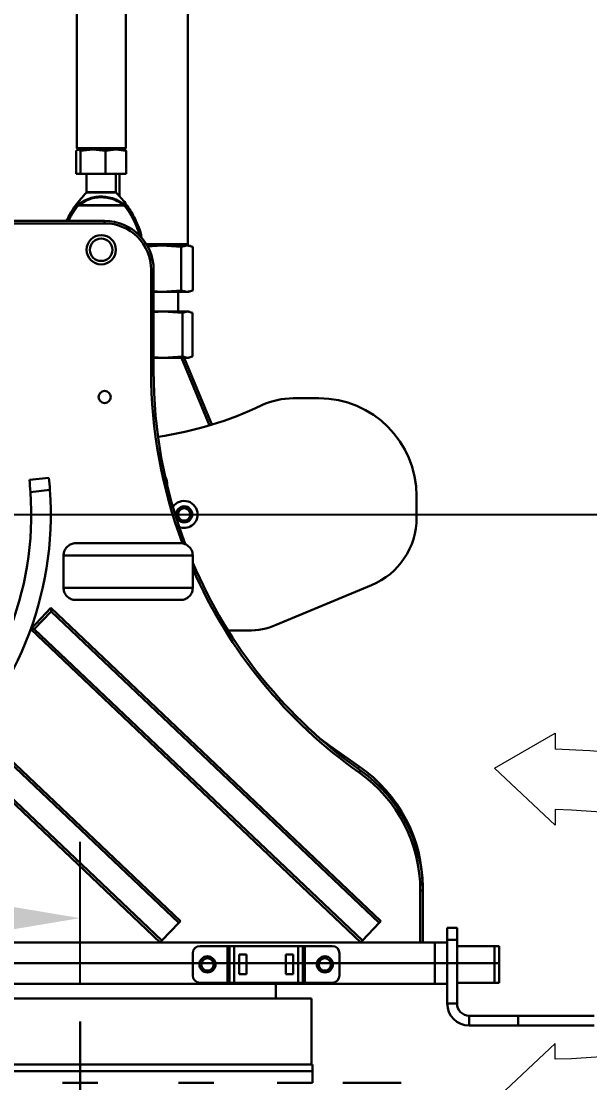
# Model space of a CAD drawing. Header units: millimetres. Extents: x 8 to 22425, y -1213 to 4973.
# Drawn here: x 2458.1 to 2690.5, y 3232.4 to 3666.4 of the extents above; entities that cross this region are included whole.
import ezdxf

# ---------------------------------------------------------------- set-up
doc = ezdxf.new("R2010")
doc.units = ezdxf.units.MM
doc.header["$PDSIZE"] = -1
doc.linetypes.add('CENTERX2', pattern=[20.32, 12.7, -2.54, 2.54, -2.54])
doc.layers.add('中心线层', color=1, linetype='CENTERX2')
doc.layers.add('文字层', color=7, linetype='Continuous', lineweight=25)
doc.styles.get("Standard").update_dxf_attribs({"font": 'hyswlongfangsong.ttf'})
doc.dimstyles.new('ISO-25', dxfattribs={"dimscale": 25, "dimtxt": 3.5, "dimasz": 1.6, "dimexe": 1.25, "dimexo": 0.625, "dimtad": 1, "dimdec": 0, "dimzin": 9, "dimdsep": 46, "dimtxsty": 'Standard', "dimcen": 2.5, "dimadec": 0, "dimazin": 2, "dimtfac": 1, "dimtdec": 0, "dimtofl": 0, "dimtmove": 0, "dimatfit": 3, "dimfxl": 1, "dimarcsym": 0})

# ---------------------------------------------------------------- blocks, each defined once
blk = doc.blocks.new('*D106')
at = {"color": 0, "lineweight": -2, "transparency": 16777216}
for p, q in [((2347.87, 4204.78), (3099.95, 4204.78)), ((3068.7, 4164.78), (3068.7, 3504.78)), ((2347.87, 3464.78), (3099.95, 3464.78))]:
    blk.add_line(p, q, dxfattribs=at)
at = {"color": 0, "transparency": 16777216}
for points in [[(3062.04, 4164.78), (3075.37, 4164.78), (3068.7, 4204.78)], [(3062.04, 3504.78), (3075.37, 3504.78), (3068.7, 3464.78)]]:
    blk.add_solid(points, dxfattribs=at)
at = {"layer": 'Defpoints', "color": 0, "transparency": 16777216}
for p in [(2332.24, 4204.78), (2332.24, 3464.78), (3068.7, 3464.78)]:
    blk.add_point(p, dxfattribs=at)
at = {"color": 0, "transparency": 16777216, "insert": (3009.33, 3684.48), "char_height": 87.5, "attachment_point": 5, "rotation": 90}
blk.add_mtext('740', dxfattribs=at)
blk = doc.blocks.new('*D109')
at = {"color": 0, "lineweight": -2, "transparency": 16777216}
for p, q in [((2332.24, 3449.15), (2332.24, 3268.44)), ((2482.24, 3273.08), (2482.24, 3330.94)), ((2332.24, 3299.69), (2059.95, 3299.69)), ((2442.24, 3299.69), (2372.24, 3299.69))]:
    blk.add_line(p, q, dxfattribs=at)
at = {"color": 0, "transparency": 16777216}
for points in [[(2372.24, 3306.36), (2372.24, 3293.03), (2332.24, 3299.69)], [(2442.24, 3306.36), (2442.24, 3293.03), (2482.24, 3299.69)]]:
    blk.add_solid(points, dxfattribs=at)
at = {"layer": 'Defpoints', "color": 0, "transparency": 16777216}
for p in [(2332.24, 3464.78), (2332.24, 3299.69), (2482.24, 3257.46)]:
    blk.add_point(p, dxfattribs=at)
at = {"color": 0, "transparency": 16777216, "insert": (2131.87, 3359.07), "char_height": 87.5, "attachment_point": 5}
blk.add_mtext('150', dxfattribs=at)
blk = doc.blocks.new('*D110')
at = {"color": 0, "lineweight": -2, "transparency": 16777216}
for p, q in [((2482.24, 3241.83), (2482.24, 2153.72)), ((733.37, 3168.81), (733.37, 2153.72)), ((2442.24, 2184.97), (773.37, 2184.97))]:
    blk.add_line(p, q, dxfattribs=at)
at = {"color": 0, "transparency": 16777216}
for points in [[(773.37, 2191.64), (773.37, 2178.31), (733.37, 2184.97)], [(2442.24, 2191.64), (2442.24, 2178.31), (2482.24, 2184.97)]]:
    blk.add_solid(points, dxfattribs=at)
at = {"layer": 'Defpoints', "color": 0, "transparency": 16777216}
for p in [(2482.24, 3257.46), (733.37, 3184.44), (733.37, 2184.97)]:
    blk.add_point(p, dxfattribs=at)
at = {"color": 0, "transparency": 16777216, "insert": (1622.97, 2244.35), "char_height": 87.5, "attachment_point": 5}
blk.add_mtext('1749', dxfattribs=at)
blk = doc.blocks.new('*D112')
at = {"color": 0, "lineweight": -2, "transparency": 16777216}
for p, q in [((1877.21, 3369.29), (1877.21, 2477.03)), ((2482.24, 3224.15), (2482.24, 2477.03)), ((1917.21, 2508.28), (2442.24, 2508.28))]:
    blk.add_line(p, q, dxfattribs=at)
at = {"color": 0, "transparency": 16777216}
for points in [[(1917.21, 2514.94), (1917.21, 2501.61), (1877.21, 2508.28)], [(2442.24, 2514.94), (2442.24, 2501.61), (2482.24, 2508.28)]]:
    blk.add_solid(points, dxfattribs=at)
at = {"layer": 'Defpoints', "color": 0, "transparency": 16777216}
for p in [(1877.21, 3384.91), (2482.24, 3239.78), (2482.24, 2508.28)]:
    blk.add_point(p, dxfattribs=at)
at = {"color": 0, "transparency": 16777216, "insert": (2218.07, 2567.65), "char_height": 87.5, "attachment_point": 5}
blk.add_mtext('605', dxfattribs=at)
blk = doc.blocks.new('*D159')
at = {"color": 0, "lineweight": -2, "transparency": 16777216}
for p, q in [((2347.87, 3464.78), (3098.74, 3464.78)), ((3067.49, 3424.78), (3067.49, 2852.78)), ((2774.37, 2812.78), (3098.74, 2812.78))]:
    blk.add_line(p, q, dxfattribs=at)
at = {"color": 0, "transparency": 16777216}
for points in [[(3060.82, 3424.78), (3074.15, 3424.78), (3067.49, 3464.78)], [(3060.82, 2852.78), (3074.15, 2852.78), (3067.49, 2812.78)]]:
    blk.add_solid(points, dxfattribs=at)
at = {"layer": 'Defpoints', "color": 0, "transparency": 16777216}
for p in [(2332.24, 3464.78), (2758.74, 2812.78), (3067.49, 2812.78)]:
    blk.add_point(p, dxfattribs=at)
at = {"color": 0, "transparency": 16777216, "insert": (3008.11, 3129.58), "char_height": 87.5, "attachment_point": 5, "rotation": 90}
blk.add_mtext('652', dxfattribs=at)
blk = doc.blocks.new('1111')
at = {"layer": '中心线层', "color": 0, "linetype": 'Continuous', "lineweight": 0}
for p, q in [((3648.14, -2830.89), (3672.84, -2816.56)), ((3672.84, -2816.56), (3672.84, -2823.05)), ((3687.08, -2823.77), (3672.84, -2823.05)), ((3701.1, -2824.98), (3687.08, -2823.77)), ((3714.8, -2826.65), (3701.1, -2824.98)), ((3728.07, -2828.77), (3714.8, -2826.65)), ((3740.81, -2831.34), (3728.07, -2828.77)), ((3672.84, -2854.23), (3648.14, -2830.89)), ((3752.92, -2834.32), (3740.81, -2831.34)), ((3764.32, -2837.71), (3752.92, -2834.32)), ((3774.91, -2841.46), (3764.32, -2837.71)), ((3784.61, -2845.56), (3774.91, -2841.46)), ((3793.36, -2849.96), (3784.61, -2845.56)), ((3672.84, -2847.74), (3672.84, -2854.23)), ((3679.63, -2848.03), (3672.84, -2847.8)), ((3693.55, -2848.96), (3679.63, -2848.03)), ((3707.21, -2850.35), (3693.55, -2848.96)), ((3720.52, -2852.19), (3707.21, -2850.35)), ((3801.07, -2854.65), (3793.36, -2849.96)), ((3733.36, -2854.47), (3720.52, -2852.19)), ((3745.66, -2857.16), (3733.36, -2854.47)), ((3807.71, -2859.58), (3801.07, -2854.65)), ((3757.31, -2860.25), (3745.66, -2857.16)), ((3768.24, -2863.71), (3757.31, -2860.25)), ((3813.2, -2864.71), (3807.71, -2859.58)), ((3778.35, -2867.53), (3768.24, -2863.71)), ((3817.52, -2870.01), (3813.2, -2864.71)), ((3787.59, -2871.66), (3778.35, -2867.53)), ((3795.87, -2876.09), (3787.59, -2871.66)), ((3820.63, -2875.43), (3817.52, -2870.01)), ((3803.15, -2880.78), (3795.87, -2876.09)), ((3822.5, -2880.94), (3820.63, -2875.43)), ((3809.35, -2885.69), (3803.15, -2880.78)), ((3823.13, -2886.49), (3822.5, -2880.94)), ((3814.45, -2890.78), (3809.35, -2885.69)), ((3818.4, -2896.03), (3814.45, -2890.78)), ((3823.13, -2911.19), (3823.13, -2886.49)), ((3823.13, -2911.19), (3823.13, -2886.49)), ((3823.13, -2892.5), (3818.4, -2901.65)), ((3819.45, -2898.07), (3818.4, -2896.03)), ((3818.4, -2901.65), (3814.45, -2906.9)), ((3814.45, -2906.9), (3809.35, -2912)), ((3809.35, -2912), (3803.15, -2916.91)), ((3823.13, -2911.19), (3822.5, -2916.74)), ((3822.5, -2916.74), (3820.63, -2922.25)), ((3803.15, -2916.91), (3795.87, -2921.59)), ((3795.87, -2921.59), (3787.59, -2926.02)), ((3820.63, -2922.25), (3817.52, -2927.67)), ((3787.59, -2926.02), (3778.35, -2930.15)), ((3817.52, -2927.67), (3813.2, -2932.97)), ((3768.24, -2933.97), (3757.31, -2937.43)), ((3778.35, -2930.15), (3768.24, -2933.97)), ((3813.2, -2932.97), (3807.71, -2938.1)), ((3757.31, -2937.43), (3745.66, -2940.52)), ((3807.71, -2938.1), (3801.07, -2943.03)), ((3745.66, -2940.52), (3733.36, -2943.21)), ((3672.84, -2943.39), (3648.14, -2966.73)), ((3672.84, -2949.88), (3672.84, -2943.39)), ((3720.52, -2945.49), (3707.21, -2947.33)), ((3733.36, -2943.21), (3720.52, -2945.49)), ((3801.07, -2943.03), (3793.36, -2947.72)), ((3679.63, -2949.65), (3672.84, -2949.88)), ((3693.55, -2948.72), (3679.63, -2949.65)), ((3707.21, -2947.33), (3693.55, -2948.72)), ((3793.36, -2947.72), (3784.61, -2952.13)), ((3784.61, -2952.13), (3774.91, -2956.22)), ((3764.32, -2959.98), (3752.92, -2963.36)), ((3774.91, -2956.22), (3764.32, -2959.98)), ((3752.92, -2963.36), (3740.81, -2966.34)), ((3648.14, -2966.73), (3672.84, -2981.06)), ((3728.07, -2968.91), (3714.8, -2971.04)), ((3740.81, -2966.34), (3728.07, -2968.91)), ((3701.1, -2972.71), (3687.08, -2973.91)), ((3714.8, -2971.04), (3701.1, -2972.71)), ((3687.08, -2973.91), (3672.84, -2974.63)), ((3672.84, -2981.06), (3672.84, -2974.58))]:
    blk.add_line(p, q, dxfattribs=at)

msp = doc.modelspace()

# ---------------------------------------------------------------- linework, layer by layer
at = {"color": 161, "lineweight": 30, "true_color": 0x67adff}
for p, q in [((2526.24, 3575.28), (2526.24, 4023.67)), ((2480.84, 3820.99), (2480.84, 3614.49)), ((2500.84, 3614.49), (2500.84, 3820.99)), ((2481.46, 3613.99), (2480.6, 3613.45)), ((2480.6, 3603.99), (2480.6, 3613.45)), ((2480.84, 3614.49), (2481.34, 3613.99)), ((2480.84, 3614.49), (2494.98, 3614.49)), ((2481.34, 3613.99), (2481.19, 3613.93)), ((2481.34, 3613.99), (2481.46, 3613.99)), ((2482.31, 3613.45), (2481.46, 3613.99)), ((2481.46, 3613.99), (2487.43, 3613.99)), ((2487.43, 3613.99), (2482.31, 3613.45)), ((2482.31, 3603.99), (2482.31, 3613.45)), ((2492.55, 3613.45), (2487.43, 3613.99)), ((2496.82, 3613.99), (2492.55, 3613.45)), ((2492.55, 3603.99), (2492.55, 3613.45)), ((2500.34, 3613.99), (2494.77, 3613.99)), ((2494.98, 3614.49), (2500.84, 3614.49)), ((2501.08, 3613.45), (2496.82, 3613.99)), ((2496.82, 3613.99), (2500.34, 3613.99)), ((2500.34, 3613.99), (2500.84, 3614.49)), ((2500.49, 3613.93), (2500.34, 3613.99)), ((2500.46, 3613.84), (2501.08, 3613.45)), ((2501.08, 3603.99), (2501.08, 3613.45)), ((2482.31, 3603.99), (2480.6, 3603.99)), ((2492.55, 3603.99), (2482.31, 3603.99)), ((2484.84, 3596.47), (2484.84, 3603.99)), ((2501.08, 3603.99), (2492.55, 3603.99)), ((2496.84, 3596.47), (2496.84, 3603.99)), ((2498.24, 3603.99), (2498.24, 3594.8)), ((2496.84, 3596.47), (2484.84, 3596.47)), ((2481.35, 3591.04), (2500.34, 3591.04)), ((2481.62, 3591.18), (2500.06, 3591.18)), ((2347.77, 3584.78), (2492.24, 3584.78)), ((2492.24, 3583.78), (2354.15, 3583.78)), ((2492.24, 3584.78), (2492.24, 3583.78)), ((2509.26, 3575.28), (2526.24, 3575.28)), ((2515.56, 3574.78), (2509.56, 3574.78)), ((2509.77, 3574.35), (2515.56, 3574.78)), ((2515.56, 3574.78), (2523.57, 3574.19)), ((2525.92, 3574.78), (2515.56, 3574.78)), ((2523.57, 3574.19), (2525.92, 3574.78)), ((2523.57, 3574.19), (2523.57, 3556.37)), ((2525.74, 3574.78), (2526.24, 3575.28)), ((2525.92, 3574.78), (2528.26, 3574.19)), ((2526.51, 3574.78), (2525.92, 3574.78)), ((2527.16, 3574.6), (2526.51, 3574.78)), ((2528.26, 3574.19), (2528.26, 3556.37)), ((2511.24, 3523.38), (2511.24, 3564.78)), ((2512.24, 3564.78), (2511.24, 3564.78)), ((2512.24, 3564.78), (2512.24, 3523.38)), ((2515.56, 3555.78), (2512.24, 3556.02)), ((2515.56, 3555.78), (2512.24, 3555.78)), ((2523.57, 3556.37), (2515.56, 3555.78)), ((2525.92, 3555.78), (2515.56, 3555.78)), ((2522.24, 3547.78), (2522.24, 3555.78)), ((2525.92, 3555.78), (2523.57, 3556.37)), ((2528.26, 3556.37), (2525.92, 3555.78)), ((2526.51, 3555.78), (2525.92, 3555.78)), ((2526.51, 3555.78), (2527.16, 3555.95)), ((2512.24, 3547.48), (2516.15, 3547.78)), ((2516.15, 3547.78), (2512.24, 3547.78)), ((2516.15, 3547.78), (2524.07, 3547.19)), ((2526.08, 3547.78), (2516.15, 3547.78)), ((2524.07, 3547.19), (2526.08, 3547.78)), ((2524.07, 3547.19), (2524.07, 3529.37)), ((2526.08, 3547.78), (2528.09, 3547.19)), ((2526.51, 3547.78), (2526.08, 3547.78)), ((2526.99, 3547.65), (2526.51, 3547.78)), ((2528.09, 3547.19), (2528.09, 3529.37)), ((2516.15, 3528.78), (2512.24, 3529.07)), ((2524.07, 3529.37), (2516.15, 3528.78)), ((2526.08, 3528.78), (2524.07, 3529.37)), ((2528.09, 3529.37), (2526.08, 3528.78)), ((2526.51, 3528.78), (2526.99, 3528.9)), ((2512.24, 3528.78), (2523.66, 3528.78)), ((2535.06, 3501.18), (2523.66, 3528.78)), ((2523.66, 3528.78), (2524.74, 3528.78)), ((2526.08, 3528.78), (2524.74, 3528.78)), ((2524.74, 3528.78), (2536.03, 3501.47)), ((2526.51, 3528.78), (2526.08, 3528.78)), ((2512.24, 3523.38), (2511.24, 3523.38)), ((2579.74, 3512.28), (2569.31, 3512.28)), ((2461.47, 3478.9), (2469.42, 3479.77)), ((2469.88, 3474.79), (2461.92, 3473.92)), ((2619.74, 3463.49), (2619.74, 3472.28)), ((2480.44, 3452.98), (2523.24, 3452.98)), ((2528.24, 3447.98), (2475.44, 3447.98)), ((2475.44, 3447.98), (2475.44, 3434.78)), ((2528.24, 3447.98), (2528.24, 3434.78)), ((2475.44, 3434.78), (2528.24, 3434.78)), ((2562.36, 3419.58), (2601.28, 3435.8)), ((2523.24, 3429.78), (2480.44, 3429.78)), ((2462.03, 3417.87), (2470.29, 3426.57)), ((2470.36, 3425.13), (2463.47, 3417.88)), ((2470.29, 3426.57), (2605.15, 3298.48)), ((2470.29, 3426.57), (2470.36, 3425.13)), ((2470.29, 3426.57), (2470.29, 3426.57)), ((2604.46, 3297.75), (2470.36, 3425.13)), ((2463.47, 3417.88), (2462.03, 3417.87)), ((2596.89, 3289.78), (2462.03, 3417.87)), ((2462.03, 3417.87), (2462.03, 3417.87)), ((2463.47, 3417.88), (2597.58, 3290.5)), ((2542.71, 3417.28), (2550.82, 3417.28)), ((2439.83, 3377.68), (2523.22, 3298.48)), ((2522.53, 3297.75), (2439.92, 3376.21)), ((2514.95, 3289.78), (2431.57, 3368.97)), ((2433.04, 3368.96), (2515.64, 3290.5)), ((2595.73, 3360.87), (2594.23, 3361.91)), ((2596.3, 3361.69), (2595.73, 3360.87)), ((2599.51, 3358.04), (2595.73, 3360.87)), ((2596.86, 3360.02), (2596.28, 3359.21)), ((2622.24, 3312.3), (2622.23, 3312.3)), ((2622.24, 3312.3), (2622.24, 3311.01)), ((2622.24, 3311.01), (2621.24, 3311.01)), ((2621.24, 3289.78), (2621.24, 3311.01)), ((2622.24, 3311.01), (2622.24, 3289.78)), ((2522.53, 3297.75), (2515.64, 3290.5)), ((2523.22, 3298.48), (2522.53, 3297.75)), ((2604.46, 3297.75), (2597.58, 3290.5)), ((2605.15, 3298.48), (2604.46, 3297.75)), ((2632.24, 3295.78), (2636.24, 3295.78)), ((2632.24, 3290.78), (2632.24, 3295.78)), ((2636.24, 3295.78), (2636.24, 3290.78)), ((2515.64, 3290.5), (2514.95, 3289.78)), ((2597.58, 3290.5), (2596.89, 3289.78)), ((2636.24, 3290.78), (2632.24, 3290.78)), ((2632.24, 3289.78), (2632.24, 3290.78)), ((2636.24, 3264.78), (2636.24, 3290.78)), ((2337.24, 3289.78), (2627.24, 3289.78)), ((2531.24, 3288.28), (2542.5, 3288.28)), ((2542.5, 3273.28), (2542.5, 3288.28)), ((2542.5, 3288.28), (2543.24, 3288.28)), ((2543.24, 3273.28), (2543.24, 3288.28)), ((2543.24, 3288.28), (2545.18, 3288.28)), ((2545.18, 3273.28), (2545.18, 3288.28)), ((2545.18, 3288.28), (2571.3, 3288.28)), ((2571.3, 3273.28), (2571.3, 3288.28)), ((2571.3, 3288.28), (2573.24, 3288.28)), ((2573.24, 3273.28), (2573.24, 3288.28)), ((2573.24, 3288.28), (2573.98, 3288.28)), ((2573.98, 3273.28), (2573.98, 3288.28)), ((2573.98, 3288.28), (2585.24, 3288.28)), ((2627.24, 3289.78), (2632.24, 3289.78)), ((2627.24, 3272.78), (2627.24, 3289.78)), ((2632.24, 3289.78), (2632.24, 3272.78)), ((2636.24, 3288.28), (2651.5, 3288.28)), ((2651.5, 3273.28), (2651.5, 3288.28)), ((2651.5, 3288.28), (2653.44, 3288.28)), ((2653.44, 3273.28), (2653.44, 3288.28)), ((2528.24, 3276.28), (2528.24, 3285.28)), ((2550.18, 3284.78), (2547.18, 3284.78)), ((2547.18, 3284.78), (2547.18, 3276.78)), ((2550.18, 3276.78), (2550.18, 3284.78)), ((2566.3, 3284.78), (2566.3, 3276.78)), ((2569.3, 3284.78), (2566.3, 3284.78)), ((2569.3, 3276.78), (2569.3, 3284.78)), ((2588.24, 3276.28), (2588.24, 3285.28)), ((2332.24, 3281.28), (2653.44, 3281.28)), ((2627.24, 3272.78), (2337.24, 3272.78)), ((2531.24, 3273.28), (2542.5, 3273.28)), ((2542.5, 3273.28), (2543.24, 3273.28)), ((2543.24, 3273.28), (2545.18, 3273.28)), ((2545.18, 3273.28), (2571.3, 3273.28)), ((2547.18, 3276.78), (2550.18, 3276.78)), ((2562.24, 3266.78), (2562.24, 3272.78)), ((2566.3, 3276.78), (2569.3, 3276.78)), ((2571.3, 3273.28), (2573.24, 3273.28)), ((2573.24, 3273.28), (2573.98, 3273.28)), ((2573.98, 3273.28), (2585.24, 3273.28)), ((2627.24, 3272.78), (2632.24, 3272.78)), ((2632.24, 3264.78), (2632.24, 3272.78)), ((2636.24, 3273.28), (2651.5, 3273.28)), ((2651.5, 3273.28), (2653.44, 3273.28)), ((2387.74, 3266.78), (2576.74, 3266.78)), ((2576.74, 3239.78), (2576.74, 3266.78)), ((2636.24, 3264.78), (2632.24, 3264.78)), ((2641.24, 3259.78), (2641.24, 3255.78)), ((2661.24, 3259.78), (2641.24, 3259.78)), ((2661.24, 3259.78), (2692.24, 3259.78)), ((2661.24, 3255.78), (2661.24, 3259.78)), ((2482.24, 3057.28), (2482.24, 3257.46)), ((2641.24, 3255.78), (2661.24, 3255.78)), ((2661.24, 3255.78), (2692.24, 3255.78)), ((2387.24, 3239.78), (2577.24, 3239.78)), ((2577.24, 3232.37), (2577.24, 3239.78)), ((2353.93, 3237.08), (2577.24, 3237.08)), ((2487.9, 3232.38), (2475.01, 3232.38)), ((2487.9, 3232.38), (2489.47, 3232.38)), ((2522.46, 3232.38), (2536.65, 3232.38)), ((2536.65, 3232.38), (2536.92, 3232.38)), ((2562.69, 3232.38), (2577.15, 3232.38)), ((2589.57, 3232.38), (2604.03, 3232.38)), ((2604.14, 3232.38), (2613.47, 3232.38))]:
    msp.add_line(p, q, dxfattribs=at)
at = {"color": 161, "lineweight": 30, "true_color": 0x67adff, "flags": 128}
for points in [[(2494.77, 3613.99), (2493.01, 3613.99), (2491.16, 3613.99), (2489.31, 3613.99), (2487.51, 3613.99), (2485.83, 3613.99), (2484.36, 3613.99), (2483.13, 3613.99), (2482.19, 3613.99), (2481.59, 3613.99), (2481.35, 3613.99), (2481.34, 3613.99)], [(2487.43, 3613.99), (2488.62, 3613.99), (2489.84, 3613.99), (2491.09, 3613.99), (2492.32, 3613.99), (2493.53, 3613.99), (2494.7, 3613.99), (2495.8, 3613.99), (2496.82, 3613.99)], [(2496.9, 3596.33), (2496.72, 3596.33), (2496.21, 3596.33), (2495.38, 3596.33), (2494.28, 3596.33), (2492.99, 3596.33), (2491.57, 3596.33), (2490.11, 3596.33), (2488.69, 3596.33), (2487.4, 3596.33), (2486.31, 3596.33), (2485.48, 3596.33), (2484.96, 3596.33), (2484.78, 3596.33)], [(2580.01, 3373.33), (2584.27, 3370.21), (2596.3, 3361.69)]]:
    msp.add_lwpolyline(points, dxfattribs=at)
at = {"color": 161, "lineweight": 30, "true_color": 0x67adff}
for centre, radius in [((2490.84, 3572.99), 6), ((2490.84, 3572.99), 4.6), ((2492.24, 3512.78), 2.5), ((2524.74, 3464.78), 3.3), ((2524.74, 3464.78), 2.5), ((2534.24, 3280.78), 3.3), ((2534.24, 3280.78), 2.5), ((2582.24, 3280.78), 3.3), ((2582.24, 3280.78), 2.5)]:
    msp.add_circle(centre, radius, dxfattribs=at)
for centre, radius, start, end in [((2484.64, 3596.47), 0.2, 314.7155, 359.9998), ((2497.04, 3596.47), 0.2, 179.9998, 225.2842), ((2488.01, 3599.7), 10.93, 231.4084, 232.4025), ((2481.77, 3591.43), 0.292, 178.6849, 240.2599), ((2499.91, 3591.43), 0.295, 300.13, 0.9251), ((2517.75, 3568.98), 28.1, 127.9012, 128.2879), ((2492.24, 3564.78), 20, 0, 90), ((2492.24, 3564.78), 19, 0, 90), ((2712.24, 3523.38), 201, 180, 200.5427), ((2712.24, 3523.38), 200, 180, 200.8032), ((2569.31, 3482.28), 30, 90, 115.352), ((2579.74, 3472.28), 40, 0, 90), ((2492.24, 3644.94), 150, 278.3605, 295.352), ((2332.24, 3464.78), 130, 4.0327, 6.237), ((2332.24, 3464.78), 138, 4.1606, 6.237), ((2512.24, 3477.28), 5.5, 355.7176, 30.2455), ((2332.24, 3464.78), 138, 258.3134, 4.1606), ((2332.24, 3464.78), 130, 258.4412, 4.0327), ((2524.74, 3464.78), 5.5, 0, 147.0076), ((2524.74, 3464.78), 5.5, 247.7071, 0), ((2589.74, 3463.49), 30, 292.6199, 0), ((2712.24, 3523.38), 200, 203.0739, 234.7656), ((2712.24, 3523.38), 201, 203.7341, 234.7656), ((2550.82, 3447.28), 30, 270, 292.6199), ((2562.24, 3312.3), 60, 0, 55.4114), ((2562.24, 3311.01), 60, 0, 54.7656), ((2562.24, 3311.01), 59, 0, 54.7656), ((2531.24, 3285.28), 3, 90, 180), ((2585.24, 3285.28), 3, 0, 90), ((2531.24, 3276.28), 3, 180, 270), ((2585.24, 3276.28), 3, 270, 0), ((2641.24, 3264.78), 9, 180, 270), ((2641.24, 3264.78), 5, 180, 270)]:
    msp.add_arc(centre, radius, start, end, dxfattribs=at)
for points, knots in [([(2476.68, 3584.78), (2477.08, 3585.65), (2478.1, 3587.86), (2480.69, 3591.85), (2483.23, 3594.63), (2484.78, 3596.33)], [0, 0, 0, 0, 0.202736, 0.515245, 1, 1, 1, 1]), ([(2481.48, 3591.44), (2482.32, 3592.03), (2483.88, 3593.13), (2486.63, 3594.2), (2489.31, 3594.73), (2492.03, 3594.76), (2494.81, 3594.28), (2497.7, 3593.2), (2499.33, 3592.06), (2500.21, 3591.44)], [0, 0, 0, 0, 0.165716, 0.306865, 0.432031, 0.550941, 0.680715, 0.827094, 1, 1, 1, 1]), ([(2481.62, 3591.18), (2482.46, 3591.77), (2484, 3592.86), (2486.7, 3593.93), (2489.34, 3594.45), (2492.01, 3594.49), (2494.74, 3594), (2497.58, 3592.93), (2499.19, 3591.79), (2500.06, 3591.18)], [0, 0, 0, 0, 0.166263, 0.307438, 0.432305, 0.550738, 0.680144, 0.826534, 1, 1, 1, 1]), ([(2507.38, 3577.63), (2507.37, 3577.68), (2507.21, 3579.36), (2506.06, 3582.55), (2503.93, 3587.34), (2500.88, 3592.04), (2498.22, 3594.91), (2496.9, 3596.33)], [0, 0, 0, 0, 0.0068607, 0.2321388, 0.4609951, 0.7323371, 1, 1, 1, 1]), ([(2477.22, 3584.78), (2477.25, 3584.84), (2477.83, 3586.11), (2479.09, 3588.29), (2480.54, 3590.26), (2481.2, 3591.15)], [0, 0, 0, 0, 0.0263206, 0.556697, 1, 1, 1, 1]), ([(2477.46, 3584.78), (2477.64, 3585.17), (2478.14, 3586.22), (2479.06, 3587.78), (2480.17, 3589.49), (2480.95, 3590.52), (2481.35, 3591.04)], [0, 0, 0, 0, 0.1753404, 0.4744209, 0.7347956, 1, 1, 1, 1]), ([(2481.2, 3591.15), (2481.25, 3591.21), (2481.34, 3591.32), (2481.43, 3591.4), (2481.48, 3591.44)], [0, 0, 0, 0, 0.547483, 1, 1, 1, 1]), ([(2481.35, 3591.04), (2481.4, 3591.07), (2481.49, 3591.12), (2481.58, 3591.16), (2481.62, 3591.18)], [0, 0, 0, 0, 0.542968, 1, 1, 1, 1]), ([(2500.06, 3591.18), (2500.11, 3591.15), (2500.21, 3591.11), (2500.3, 3591.06), (2500.34, 3591.04)], [0, 0, 0, 0, 0.5785901, 1, 1, 1, 1]), ([(2500.21, 3591.44), (2500.26, 3591.39), (2500.36, 3591.31), (2500.45, 3591.2), (2500.49, 3591.15)], [0, 0, 0, 0, 0.573409, 1, 1, 1, 1]), ([(2500.34, 3591.04), (2500.64, 3590.64), (2501.25, 3589.85), (2502.08, 3588.62), (2502.92, 3587.28), (2503.86, 3585.62), (2505.03, 3583.15), (2505.95, 3580.84), (2506.28, 3579.24), (2506.34, 3578.92)], [0, 0, 0, 0, 0.11043, 0.218641, 0.326672, 0.45778, 0.639404, 0.929103, 1, 1, 1, 1]), ([(2500.49, 3591.15), (2500.74, 3590.82), (2501.27, 3590.13), (2502.05, 3589.01), (2502.84, 3587.78), (2503.63, 3586.42), (2504.45, 3584.85), (2505.26, 3583.06), (2506, 3581.01), (2506.49, 3579.51), (2506.64, 3578.68), (2506.66, 3578.59)], [0, 0, 0, 0, 0.089136, 0.18564, 0.289248, 0.400568, 0.519737, 0.665269, 0.819596, 0.98242, 1, 1, 1, 1]), ([(2480.44, 3452.98), (2480.42, 3452.98), (2480.05, 3452.98), (2479.13, 3452.87), (2477.74, 3452.3), (2476.47, 3451.16), (2475.61, 3449.66), (2475.5, 3448.54), (2475.44, 3447.98)], [0, 0, 0, 0, 0.006649, 0.141691, 0.35638, 0.570943, 0.785467, 1, 1, 1, 1]), ([(2528.24, 3447.98), (2528.19, 3448.54), (2528.08, 3449.66), (2527.21, 3451.16), (2525.95, 3452.3), (2524.56, 3452.87), (2523.63, 3452.98), (2523.26, 3452.98), (2523.24, 3452.98)], [0, 0, 0, 0, 0.214533, 0.429057, 0.64362, 0.858309, 0.993351, 1, 1, 1, 1]), ([(2475.44, 3434.78), (2475.5, 3434.21), (2475.61, 3433.09), (2476.47, 3431.59), (2477.74, 3430.46), (2479.13, 3429.89), (2480.05, 3429.78), (2480.42, 3429.78), (2480.44, 3429.78)], [0, 0, 0, 0, 0.214526, 0.429057, 0.64362, 0.858309, 0.993351, 1, 1, 1, 1]), ([(2523.24, 3429.78), (2523.26, 3429.78), (2523.63, 3429.78), (2524.56, 3429.89), (2525.95, 3430.46), (2527.21, 3431.59), (2528.08, 3433.09), (2528.19, 3434.21), (2528.24, 3434.78)], [0, 0, 0, 0, 0.006649, 0.141691, 0.35638, 0.570943, 0.785474, 1, 1, 1, 1])]:
    msp.add_open_spline(points, degree=3, knots=knots, dxfattribs=at)

# ---------------------------------------------------------------- block references
at = {"layer": '文字层', "linetype": 'Continuous', "lineweight": 15}
msp.add_blockref('1111', (-996.55, 6191.88), dxfattribs=at)

# ---------------------------------------------------------------- dimensions: what is measured, and where the dimension line sits
for base, p1, p2, angle, picture, middle, dimtype in [((3068.7, 3464.78), (2332.24, 4204.78), (2332.24, 3464.78), 270, '*D106', (3068.7, 3684.48), 161), ((3067.49, 2812.78), (2332.24, 3464.78), (2758.74, 2812.78), 90, '*D159', (3067.49, 3129.58), 160)]:
    dim = msp.add_linear_dim(base=base, p1=p1, p2=p2, angle=angle, dimstyle='ISO-25')
    dim.commit()
    dim.dimension.update_dxf_attribs({"geometry": picture, "text_midpoint": middle, "dimtype": dimtype})
for base, p1, p2, picture, middle in [((2332.24, 3299.69), (2482.24, 3257.46), (2332.24, 3464.78), '*D109', (2131.87, 3299.69)), ((2482.24, 2508.28), (1877.21, 3384.91), (2482.24, 3239.78), '*D112', (2218.07, 2508.28)), ((733.37, 2184.97), (2482.24, 3257.46), (733.37, 3184.44), '*D110', (1622.97, 2184.97))]:
    dim = msp.add_linear_dim(base=base, p1=p1, p2=p2, dimstyle='ISO-25')
    dim.commit()
    dim.dimension.update_dxf_attribs({"geometry": picture, "text_midpoint": middle, "dimtype": 160})

doc.saveas('drawing.dxf')
